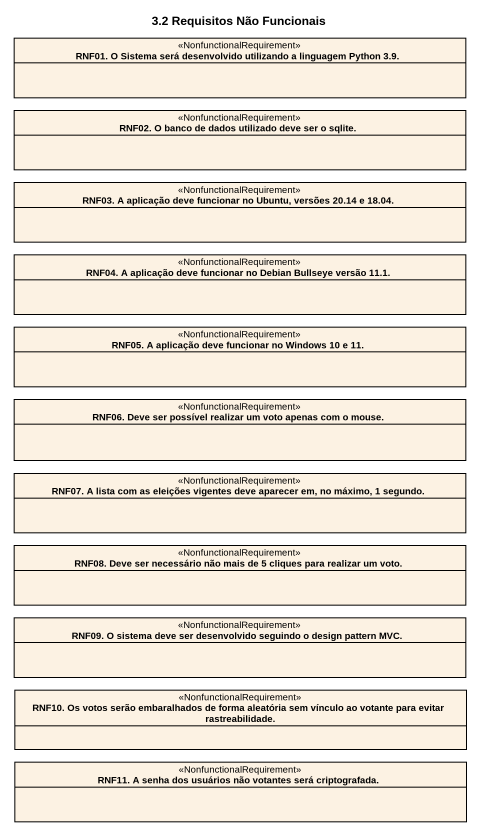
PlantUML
@startuml
title 3.2 Requisitos Não Funcionais
hide circle
hide empty members
class "RNF01. O Sistema será desenvolvido utilizando a linguagem Python 3.9." as RNF01_O_Sistema_será <<NonfunctionalRequirement>>
class "RNF02. O banco de dados utilizado deve ser o sqlite." as RNF02_O_banco_de_dados <<NonfunctionalRequirement>>
class "RNF03. A aplicação deve funcionar no Ubuntu, versões 20.14 e 18.04." as RNF03_A_aplicação_deve <<NonfunctionalRequirement>>
class "RNF04. A aplicação deve funcionar no Debian Bullseye versão 11.1." as RNF04_A_aplicação_deve <<NonfunctionalRequirement>>
class "RNF05. A aplicação deve funcionar no Windows 10 e 11." as RNF05_A_aplicação_deve <<NonfunctionalRequirement>>
class "RNF06. Deve ser possível realizar um voto apenas com o mouse." as RNF06_Deve_ser_possível <<NonfunctionalRequirement>>
class "RNF07. A lista com as eleições vigentes deve aparecer em, no máximo, 1 segundo." as RNF07_A_lista_com_as <<NonfunctionalRequirement>>
class "RNF08. Deve ser necessário não mais de 5 cliques para realizar um voto." as RNF08_Deve_ser_necessário <<NonfunctionalRequirement>>
class "RNF09. O sistema deve ser desenvolvido seguindo o design pattern MVC." as RNF09_O_sistema_deve_ser <<NonfunctionalRequirement>>
class "RNF10. Os votos serão embaralhados de forma aleatória sem vínculo ao votante para evitar rastreabilidade." as RNF10_Os_votos_serão <<NonfunctionalRequirement>>
class "RNF11. A senha dos usuários não votantes será criptografada." as RNF11_A_senha_dos_usuários <<NonfunctionalRequirement>>
@enduml
